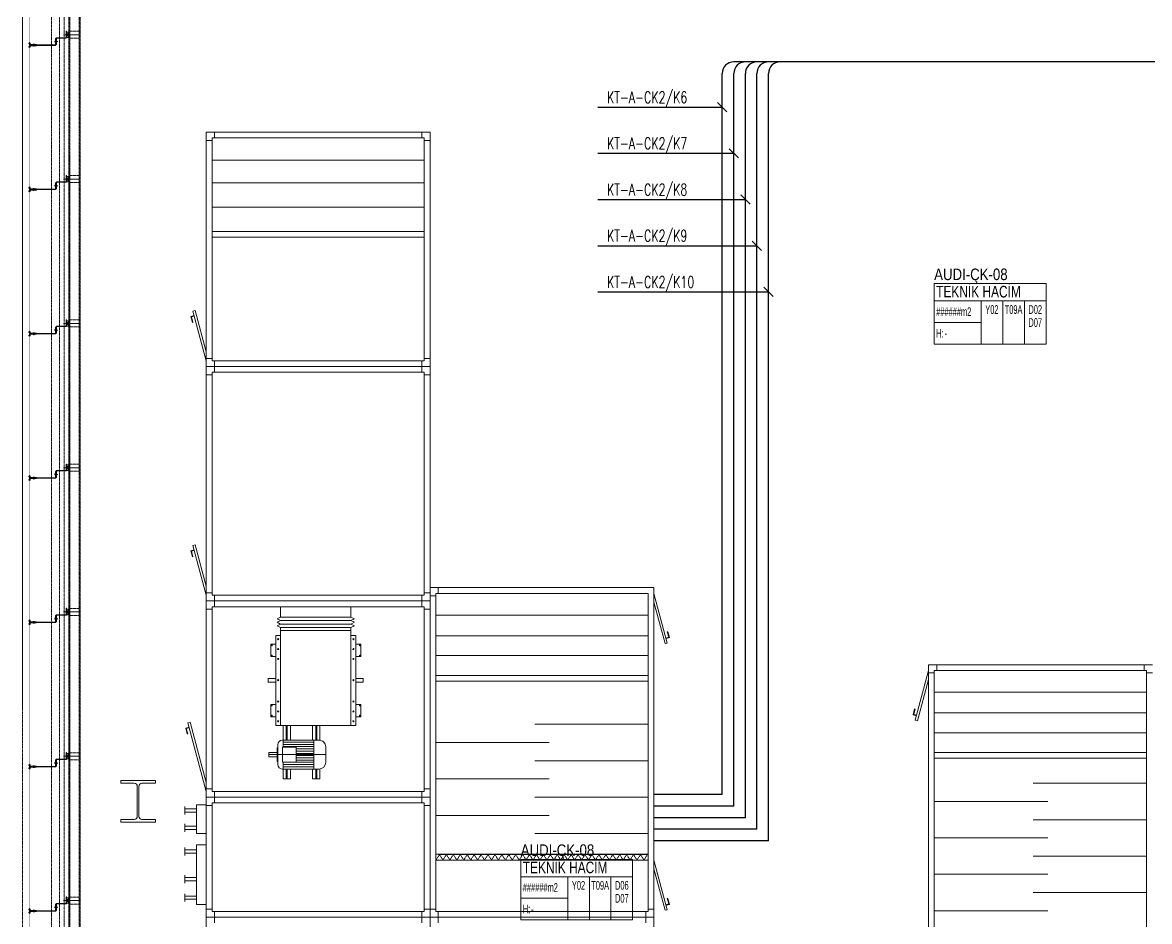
# Model space of a CAD drawing. Extents: x -1457 to 23780, y -2071 to 4205.
# Drawn here: x 18957 to 19933, y 941 to 1720 of the extents above; entities that cross this region are included whole.
import ezdxf
from ezdxf.enums import TextEntityAlignment as Align

# ---------------------------------------------------------------- set-up
doc = ezdxf.new("R2010")
doc.units = 0
doc.header["$MEASUREMENT"] = 0
doc.linetypes.add('DASHED', pattern=[0.75, 0.5, -0.25])
doc.linetypes.add('HIDDEN', pattern=[0.375, 0.25, -0.125])
doc.layers.get('0').update_dxf_attribs({"color": 9, "lineweight": 9})
for name, color, linetype, lineweight in [('21', 9, 'Continuous', 9), ('_TP-AHU-KAPI', 5, 'Continuous', 9), ('_TP-AHU-SOGUTMA', 4, 'Continuous', 9), ('AHU Cihaz', 32, 'Continuous', 9), ('E-KABLO', 7, 'Continuous', 30), ('E-YAZI', 7, 'Continuous', 30), ('M-TEFRIS2-015', 129, 'Continuous', 9), ('T-CIHAZ', 101, 'Continuous', 20)]:
    doc.layers.add(name, color=color, linetype=linetype, lineweight=lineweight)
doc.styles.add('Arial', font='arial.ttf', dxfattribs={"height": 2.5})
doc.styles.add('E-YAZI', font='txttw.shx')
doc.styles.add('MuuM_TEXT-STANDART', font='ARIALN.TTF')

# ---------------------------------------------------------------- blocks, each defined once
blk = doc.blocks.new('prf-36')
for p, q in [((-15, 18), (15, 18)), ((-15, 15.75), (-15, 18)), ((-3.325, 15.75), (-15, 15.75)), ((-0.625, 13.05), (-0.625, -13.05)), ((0.625, 13.05), (0.625, -13.05)), ((15, 15.75), (3.325, 15.75)), ((15, 18), (15, 15.75)), ((-15, -15.75), (-3.325, -15.75)), ((-15, -18), (-15, -15.75)), ((15, -18), (-15, -18)), ((3.325, -15.75), (15, -15.75)), ((15, -15.75), (15, -18))]:
    blk.add_line(p, q)
for centre, start, end in [((-3.325, 13.05), 0, 90), ((3.325, 13.05), 90, 180), ((-3.325, -13.05), 270, 0), ((3.325, -13.05), 180, 270)]:
    blk.add_arc(centre, 2.7, start, end)
blk = doc.blocks.new('p- alum kaplama profil')
at = {"lineweight": 13}
blk.add_lwpolyline([(7.12, 12.59), (7.12, 26.49)], dxfattribs=at)
at = {"lineweight": 18}
blk.add_lwpolyline([(4.09, 6.16), (-1.41, 6.16), (-1.41, 6.46), (4.09, 6.46, 0.414214), (4.29, 6.66), (4.29, 14.66, -0.414214), (4.79, 15.16), (10.29, 15.16), (10.29, 14.86), (4.79, 14.86, 0.414214), (4.59, 14.66), (4.59, 6.66, -0.414214)], format="xyb", close=True, dxfattribs=at)
at = {"lineweight": 5}
blk.add_lwpolyline([(9.44, 15.16), (4.79, 15.16), (4.79, 17.16), (9.44, 17.16)], close=True, dxfattribs=at)
for points in [[(4.79, 15.16), (9.44, 17.16)], [(9.44, 15.16), (4.79, 17.16)]]:
    blk.add_lwpolyline(points, dxfattribs=at)
blk.add_lwpolyline([(-2.06, 5.56), (-2.06, -2.34), (-2.06, -15.69), (-1.66, -15.69), (-1.66, -2.34), (-1.66, 5.56), (-1.66, 5.56), (-1.66, 5.57), (-1.66, 5.57), (-1.66, 5.58), (-1.66, 5.58), (-1.65, 5.59), (-1.65, 5.59), (-1.65, 5.59), (-1.65, 5.6), (-1.65, 5.6), (-1.64, 5.61), (-1.64, 5.61), (-1.64, 5.62), (-1.64, 5.62), (-1.63, 5.62), (-1.63, 5.63), (-1.63, 5.63), (-1.62, 5.63), (-1.62, 5.64), (-1.61, 5.64), (-1.61, 5.64), (-1.61, 5.64), (-1.6, 5.65), (-1.6, 5.65), (-1.59, 5.65), (-1.59, 5.65), (-1.58, 5.65), (-1.58, 5.65), (-1.57, 5.66), (-1.57, 5.66), (-1.56, 5.66), (-1.56, 5.66), (3.94, 5.66), (3.94, 6.06), (-1.56, 6.06), (-1.58, 6.06), (-1.61, 6.05), (-1.63, 6.05), (-1.66, 6.05), (-1.68, 6.04), (-1.7, 6.03), (-1.73, 6.03), (-1.75, 6.02), (-1.77, 6.01), (-1.79, 6), (-1.82, 5.99), (-1.84, 5.97), (-1.86, 5.96), (-1.88, 5.94), (-1.89, 5.93), (-1.91, 5.91), (-1.93, 5.89), (-1.95, 5.87), (-1.96, 5.85), (-1.97, 5.83), (-1.99, 5.81), (-2, 5.79), (-2.01, 5.77), (-2.02, 5.75), (-2.03, 5.72), (-2.04, 5.7), (-2.04, 5.68), (-2.05, 5.65), (-2.05, 5.63), (-2.06, 5.61), (-2.06, 5.58)], close=True)
blk.add_lwpolyline([(-1.66, -2.34), (-2.06, -2.34)])
for points in [[(-2.36, -10.84), (-2.36, -16.39), (-2.36, -16.39, -0.414214), (-2.51, -16.54), (-2.51, -16.54), (-4.06, -16.54), (-4.06, -16.84), (-2.51, -16.84), (-2.51, -16.84, 0.414214), (-2.06, -16.39), (-2.06, -10.84)], [(-1.36, -10.84), (-1.66, -10.84), (-1.66, -16.39, 0.414214), (-1.21, -16.84), (-1.21, -16.84), (0.34, -16.84), (0.34, -16.54), (-1.21, -16.54), (-1.21, -16.54, -0.414214), (-1.36, -16.39), (-1.36, -16.39)]]:
    blk.add_lwpolyline(points, format="xyb", close=True)
for points in [[(0.67, 5.66, -10), (1.91, 5.66, -10)], [(0.67, 5.66, -10), (0.67, 5.64, -10), (0.67, 5.62, -10), (0.67, 5.6, -10), (0.68, 5.58, -10), (0.68, 5.56, -10), (0.69, 5.54, -10), (0.69, 5.52, -10), (0.7, 5.5, -10), (0.7, 5.48, -10), (0.71, 5.46, -10), (0.72, 5.45, -10), (0.73, 5.43, -10), (0.74, 5.41, -10), (0.75, 5.4, -10), (0.76, 5.38, -10), (0.77, 5.36, -10), (0.79, 5.35, -10), (0.8, 5.33, -10), (0.81, 5.32, -10), (0.83, 5.31, -10), (0.84, 5.29, -10), (0.86, 5.28, -10), (0.87, 5.27, -10), (0.89, 5.26, -10), (0.91, 5.25, -10), (0.92, 5.24, -10), (0.94, 5.23, -10), (0.96, 5.22, -10), (0.98, 5.21, -10), (1, 5.21, -10), (1.02, 5.2, -10), (1.03, 5.2, -10)], [(0.96, 5.66, -10), (0.97, 5.66, -10), (0.97, 5.66, -10), (0.97, 5.66, -10), (0.98, 5.66, -10), (0.98, 5.66, -10), (0.99, 5.66, -10), (0.99, 5.66, -10), (1, 5.66, -10), (1, 5.67, -10), (1, 5.67, -10), (1.01, 5.67, -10), (1.01, 5.67, -10), (1.01, 5.67, -10), (1.02, 5.68, -10), (1.02, 5.68, -10), (1.02, 5.68, -10), (1.03, 5.69, -10), (1.03, 5.69, -10), (1.03, 5.69, -10), (1.04, 5.7, -10), (1.04, 5.7, -10), (1.04, 5.7, -10), (1.04, 5.71, -10), (1.04, 5.71, -10), (1.05, 5.72, -10), (1.05, 5.72, -10), (1.05, 5.72, -10), (1.05, 5.73, -10), (1.05, 5.73, -10), (1.05, 5.74, -10), (1.05, 5.74, -10), (1.05, 5.75, -10)], [(1.61, 6.87, -10), (0.98, 6.96, -10)], [(1.33, 5.85, -10), (0.98, 5.88, -10)], [(1.56, 7.05, -10), (1.02, 7.13, -10)], [(1.03, 5.2, -10), (1.04, 5.2, -10), (1.05, 5.19, -10), (1.05, 5.19, -10), (1.06, 5.19, -10), (1.06, 5.19, -10), (1.07, 5.19, -10), (1.07, 5.19, -10), (1.08, 5.19, -10), (1.08, 5.19, -10), (1.09, 5.19, -10), (1.09, 5.18, -10), (1.1, 5.18, -10), (1.1, 5.18, -10), (1.11, 5.18, -10), (1.11, 5.18, -10), (1.12, 5.18, -10), (1.12, 5.18, -10), (1.13, 5.18, -10), (1.13, 5.18, -10), (1.14, 5.18, -10), (1.15, 5.18, -10), (1.15, 5.18, -10), (1.16, 5.17, -10), (1.16, 5.17, -10), (1.17, 5.17, -10), (1.17, 5.17, -10), (1.18, 5.17, -10), (1.18, 5.17, -10), (1.19, 5.17, -10), (1.19, 5.17, -10), (1.2, 5.17, -10), (1.2, 5.17, -10)], [(1.05, 6.91, -10), (1.29, 7.56, -10)], [(1.05, 5.83, -10), (1.05, 6.01, -10)], [(1.05, 5.75, -10), (1.05, 5.83, -10)], [(1.2, 5.17, -10), (1.2, 5.2, -10)], [(1.38, 5.2, -10), (1.2, 5.2, -10)], [(1.29, 4.93, -10), (1.29, 7.8, -10)], [(1.53, 6.82, -10), (1.29, 7.56, -10)], [(1.29, 6.16, -10), (1.29, 6.26, -10)], [(1.38, 5.17, -10), (1.38, 5.2, -10)], [(1.38, 5.17, -10), (1.38, 5.17, -10), (1.39, 5.17, -10), (1.39, 5.17, -10), (1.4, 5.17, -10), (1.41, 5.17, -10), (1.41, 5.17, -10), (1.42, 5.17, -10), (1.42, 5.17, -10), (1.43, 5.17, -10), (1.43, 5.18, -10), (1.44, 5.18, -10), (1.44, 5.18, -10), (1.45, 5.18, -10), (1.45, 5.18, -10), (1.46, 5.18, -10), (1.46, 5.18, -10), (1.47, 5.18, -10), (1.47, 5.18, -10), (1.48, 5.18, -10), (1.48, 5.18, -10), (1.49, 5.18, -10), (1.5, 5.19, -10), (1.5, 5.19, -10), (1.51, 5.19, -10), (1.51, 5.19, -10), (1.52, 5.19, -10), (1.52, 5.19, -10), (1.53, 5.19, -10), (1.53, 5.19, -10), (1.54, 5.19, -10), (1.54, 5.2, -10), (1.55, 5.2, -10)], [(1.53, 5.75, -10), (1.53, 5.92, -10)], [(1.53, 5.75, -10), (1.53, 5.74, -10), (1.53, 5.74, -10), (1.53, 5.73, -10), (1.53, 5.73, -10), (1.53, 5.72, -10), (1.54, 5.72, -10), (1.54, 5.72, -10), (1.54, 5.71, -10), (1.54, 5.71, -10), (1.54, 5.7, -10), (1.54, 5.7, -10), (1.55, 5.7, -10), (1.55, 5.69, -10), (1.55, 5.69, -10), (1.55, 5.69, -10), (1.56, 5.68, -10), (1.56, 5.68, -10), (1.56, 5.68, -10), (1.57, 5.67, -10), (1.57, 5.67, -10), (1.58, 5.67, -10), (1.58, 5.67, -10), (1.58, 5.67, -10), (1.59, 5.66, -10), (1.59, 5.66, -10), (1.6, 5.66, -10), (1.6, 5.66, -10), (1.6, 5.66, -10), (1.61, 5.66, -10), (1.61, 5.66, -10), (1.62, 5.66, -10), (1.62, 5.66, -10)], [(1.55, 5.2, -10), (1.57, 5.2, -10), (1.59, 5.21, -10), (1.6, 5.21, -10), (1.62, 5.22, -10), (1.64, 5.23, -10), (1.66, 5.24, -10), (1.68, 5.25, -10), (1.69, 5.26, -10), (1.71, 5.27, -10), (1.73, 5.28, -10), (1.74, 5.29, -10), (1.76, 5.31, -10), (1.77, 5.32, -10), (1.78, 5.33, -10), (1.8, 5.35, -10), (1.81, 5.36, -10), (1.82, 5.38, -10), (1.83, 5.4, -10), (1.84, 5.41, -10), (1.85, 5.43, -10), (1.86, 5.45, -10), (1.87, 5.46, -10), (1.88, 5.48, -10), (1.89, 5.5, -10), (1.89, 5.52, -10), (1.9, 5.54, -10), (1.9, 5.56, -10), (1.9, 5.58, -10), (1.91, 5.6, -10), (1.91, 5.62, -10), (1.91, 5.64, -10), (1.91, 5.66, -10)], [(-3.84, -17.04, 0), (-3.81, -17.07, 0), (-3.78, -17.1, 0), (-3.75, -17.12, 0), (-3.72, -17.15, 0), (-3.69, -17.17, 0), (-3.66, -17.19, 0), (-3.62, -17.21, 0), (-3.59, -17.23, 0), (-3.55, -17.24, 0), (-3.52, -17.26, 0), (-3.48, -17.27, 0), (-3.44, -17.28, 0), (-3.4, -17.28, 0), (-3.36, -17.29, 0), (-3.32, -17.29, 0), (-3.29, -17.29, 0), (-3.25, -17.29, 0), (-3.21, -17.29, 0), (-3.17, -17.28, 0), (-3.13, -17.28, 0), (-3.09, -17.27, 0), (-3.06, -17.26, 0), (-3.02, -17.24, 0), (-2.98, -17.23, 0), (-2.95, -17.21, 0), (-2.91, -17.19, 0), (-2.88, -17.17, 0), (-2.85, -17.15, 0), (-2.82, -17.12, 0), (-2.79, -17.1, 0), (-2.76, -17.07, 0), (-2.73, -17.04, 0)], [(-3.29, -17.04, 0), (-3.84, -17.04, 0)], [(-2.85, -16.54, 0), (-2.86, -16.51, 0), (-2.87, -16.47, 0), (-2.89, -16.44, 0), (-2.91, -16.41, 0), (-2.93, -16.38, 0), (-2.96, -16.35, 0), (-2.98, -16.33, 0), (-3.01, -16.31, 0), (-3.04, -16.29, 0), (-3.07, -16.27, 0), (-3.11, -16.25, 0), (-3.14, -16.24, 0), (-3.18, -16.23, 0), (-3.21, -16.22, 0), (-3.25, -16.22, 0), (-3.29, -16.22, 0), (-3.32, -16.22, 0), (-3.36, -16.22, 0), (-3.39, -16.23, 0), (-3.43, -16.24, 0), (-3.46, -16.25, 0), (-3.5, -16.27, 0), (-3.53, -16.29, 0), (-3.56, -16.31, 0), (-3.59, -16.33, 0), (-3.61, -16.35, 0), (-3.64, -16.38, 0), (-3.66, -16.41, 0), (-3.68, -16.44, 0), (-3.7, -16.47, 0), (-3.71, -16.51, 0), (-3.73, -16.54, 0)], [(-3.29, -16.54, 0), (-3.73, -16.54, 0)], [(-3.29, -16.54, 0), (-3.55, -16.54, 0)], [(-3.55, -16.54, 0), (-3.29, -16.54, 0)], [(-3.55, -17.04, 0), (-3.55, -16.54, 0)], [(-3.29, -17.54, 0), (-3.29, -16.04, 0)], [(-3.29, -16.54, 0), (-2.85, -16.54, 0)], [(-3.29, -16.54, 0), (-3.03, -16.54, 0)], [(-3.03, -16.54, 0), (-3.29, -16.54, 0)], [(-3.29, -17.04, 0), (-2.73, -17.04, 0)], [(-3.03, -17.04, 0), (-3.03, -16.54, 0)], [(-2.86, -13.04, 0), (-0.86, -13.04, 0)], [(-2.36, -12.52, 0), (-2.4, -12.53, 0), (-2.43, -12.56, 0), (-2.47, -12.58, 0), (-2.5, -12.6, 0), (-2.53, -12.63, 0), (-2.56, -12.66, 0), (-2.59, -12.69, 0), (-2.61, -12.73, 0), (-2.63, -12.76, 0), (-2.65, -12.8, 0), (-2.67, -12.84, 0), (-2.68, -12.88, 0), (-2.69, -12.92, 0), (-2.7, -12.96, 0), (-2.71, -13, 0), (-2.71, -13.04, 0), (-2.71, -13.08, 0), (-2.7, -13.13, 0), (-2.69, -13.17, 0), (-2.68, -13.21, 0), (-2.67, -13.25, 0), (-2.65, -13.28, 0), (-2.63, -13.32, 0), (-2.61, -13.36, 0), (-2.59, -13.39, 0), (-2.56, -13.42, 0), (-2.53, -13.45, 0), (-2.5, -13.48, 0), (-2.47, -13.51, 0), (-2.43, -13.53, 0), (-2.4, -13.55, 0), (-2.36, -13.57, 0)], [(-2.36, -13.04, 0), (-2.36, -12.52, 0)], [(-2.36, -13.04, 0), (-2.36, -12.73, 0)], [(-2.36, -12.73, 0), (-2.36, -13.04, 0)], [(-1.36, -12.73, 0), (-2.36, -12.73, 0)], [(-2.36, -13.04, 0), (-2.36, -13.36, 0)], [(-2.36, -13.04, 0), (-2.36, -13.57, 0)], [(-2.36, -13.36, 0), (-2.36, -13.04, 0)], [(-1.36, -13.36, 0), (-2.36, -13.36, 0)], [(-1.36, -13.04, 0), (-1.36, -12.37, 0)], [(-1.36, -13.72, 0), (-1.32, -13.68, 0), (-1.29, -13.65, 0), (-1.26, -13.61, 0), (-1.23, -13.58, 0), (-1.2, -13.54, 0), (-1.18, -13.5, 0), (-1.16, -13.45, 0), (-1.14, -13.41, 0), (-1.12, -13.37, 0), (-1.1, -13.32, 0), (-1.09, -13.28, 0), (-1.08, -13.23, 0), (-1.07, -13.18, 0), (-1.06, -13.14, 0), (-1.06, -13.09, 0), (-1.06, -13.04, 0), (-1.06, -12.99, 0), (-1.06, -12.95, 0), (-1.07, -12.9, 0), (-1.08, -12.85, 0), (-1.09, -12.81, 0), (-1.1, -12.76, 0), (-1.12, -12.72, 0), (-1.14, -12.67, 0), (-1.16, -12.63, 0), (-1.18, -12.59, 0), (-1.2, -12.55, 0), (-1.23, -12.51, 0), (-1.26, -12.47, 0), (-1.29, -12.43, 0), (-1.32, -12.4, 0), (-1.36, -12.37, 0)], [(-1.36, -13.04, 0), (-1.36, -13.72, 0)], [(-0.56, -17.04, 0), (-1.11, -17.04, 0)], [(0, -17.04, 0), (-0.03, -17.07, 0), (-0.06, -17.1, 0), (-0.09, -17.12, 0), (-0.12, -17.15, 0), (-0.15, -17.17, 0), (-0.18, -17.19, 0), (-0.22, -17.21, 0), (-0.25, -17.23, 0), (-0.29, -17.24, 0), (-0.33, -17.26, 0), (-0.36, -17.27, 0), (-0.4, -17.28, 0), (-0.44, -17.28, 0), (-0.48, -17.29, 0), (-0.52, -17.29, 0), (-0.56, -17.29, 0), (-0.59, -17.29, 0), (-0.63, -17.29, 0), (-0.67, -17.28, 0), (-0.71, -17.28, 0), (-0.75, -17.27, 0), (-0.79, -17.26, 0), (-0.82, -17.24, 0), (-0.86, -17.23, 0), (-0.89, -17.21, 0), (-0.93, -17.19, 0), (-0.96, -17.17, 0), (-0.99, -17.15, 0), (-1.02, -17.12, 0), (-1.05, -17.1, 0), (-1.08, -17.07, 0), (-1.11, -17.04, 0)], [(-1, -16.54, 0), (-0.98, -16.51, 0), (-0.97, -16.47, 0), (-0.95, -16.44, 0), (-0.93, -16.41, 0), (-0.91, -16.38, 0), (-0.88, -16.35, 0), (-0.86, -16.33, 0), (-0.83, -16.31, 0), (-0.8, -16.29, 0), (-0.77, -16.27, 0), (-0.73, -16.25, 0), (-0.7, -16.24, 0), (-0.66, -16.23, 0), (-0.63, -16.22, 0), (-0.59, -16.22, 0), (-0.56, -16.22, 0), (-0.52, -16.22, 0), (-0.48, -16.22, 0), (-0.45, -16.23, 0), (-0.41, -16.24, 0), (-0.38, -16.25, 0), (-0.34, -16.27, 0), (-0.31, -16.29, 0), (-0.28, -16.31, 0), (-0.25, -16.33, 0), (-0.23, -16.35, 0), (-0.2, -16.38, 0), (-0.18, -16.41, 0), (-0.16, -16.44, 0), (-0.14, -16.47, 0), (-0.13, -16.51, 0), (-0.12, -16.54, 0)], [(-0.56, -16.54, 0), (-1, -16.54, 0)], [(-0.56, -16.54, 0), (-0.82, -16.54, 0)], [(-0.82, -16.54, 0), (-0.56, -16.54, 0)], [(-0.82, -17.04, 0), (-0.82, -16.54, 0)], [(-0.56, -17.54, 0), (-0.56, -16.04, 0)], [(-0.56, -16.54, 0), (-0.3, -16.54, 0)], [(-0.56, -16.54, 0), (-0.12, -16.54, 0)], [(-0.3, -16.54, 0), (-0.56, -16.54, 0)], [(-0.56, -17.04, 0), (0, -17.04, 0)], [(-0.3, -17.04, 0), (-0.3, -16.54, 0)]]:
    blk.add_polyline3d(points)
blk = doc.blocks.new('0_roomno2-flat-2')
at = {"layer": '21'}
blk.add_lwpolyline([(96.88, -52.5), (0, -52.5), (0, 0), (96.88, 0)], close=True, dxfattribs=at)
for points in [[(0, -15), (96.88, -15)], [(40.62, -15), (40.62, -52.5)], [(59.38, -15), (59.38, -52.5)], [(78.12, -15), (78.12, -52.5)], [(0, -33.75), (40.62, -33.75)]]:
    blk.add_lwpolyline(points, dxfattribs=at)
at = {"layer": '21', "style": 'MuuM_TEXT-STANDART', "width": 0.6}
blk.add_text('H:', height=7.5, dxfattribs=at).set_placement((1.75, -43.04), align=Align.MIDDLE_LEFT)
at = {"layer": '21', "style": 'Arial'}
blk.add_attdef('ODANO', (0, 5.85), '', height=10, dxfattribs=at)
blk.add_attdef('MEKANADI', text='', height=10, dxfattribs=at).set_placement((1.75, -15), align=Align.BOTTOM_LEFT)
at = {"layer": '21', "style": 'MuuM_TEXT-STANDART', "width": 0.6}
for tag, p in [('YER01', (50, -22.5)), ('TAVAN01', (68.75, -22.5)), ('DUVAR01', (87.5, -22.5)), ('YER02', (50, -33.75)), ('TAVAN02', (68.75, -33.75)), ('DUVAR02', (87.5, -33.75)), ('YER03', (50, -45)), ('TAVAN03', (68.75, -45)), ('DUVAR03', (87.5, -45))]:
    blk.add_attdef(tag, text='', height=7.5, dxfattribs=at).set_placement(p, align=Align.MIDDLE_CENTER)
for tag, p in [('M2', (1.75, -24.38)), ('TEMIZTAVANYUKSEKLIGI', (9, -43.04))]:
    blk.add_attdef(tag, text='', height=7.5, dxfattribs=at).set_placement(p, align=Align.MIDDLE_LEFT)
blk = doc.blocks.new('455 Kapı Sol')
at = {"layer": '_TP-AHU-KAPI'}
for p, q in [((-77.3, 0), (-435, -95.9)), ((0, 0), (-429.8, -115.2)), ((-429.8, -115.2), (-435, -95.9)), ((-383.4, -133.8), (-391.2, -104.8)), ((-380.2, -128.3), (-386.8, -103.7)), ((-383.4, -133.8), (-332.7, -120.2)), ((-380.2, -128.3), (-333.9, -115.9)), ((-333.9, -115.9), (-332.7, -120.2))]:
    blk.add_line(p, q, dxfattribs=at)
blk = doc.blocks.new('455 Kapı Sağ')
at = {"layer": '_TP-AHU-KAPI'}
for p, q in [((0, 0), (429.8, -115.2)), ((77.3, 0), (435, -95.9)), ((429.8, -115.2), (435, -95.9)), ((333.9, -115.9), (332.7, -120.2)), ((383.4, -133.8), (332.7, -120.2)), ((380.2, -128.3), (333.9, -115.9)), ((380.2, -128.3), (386.8, -103.7)), ((383.4, -133.8), (391.2, -104.8))]:
    blk.add_line(p, q, dxfattribs=at)
blk = doc.blocks.new('620 Kapı Sağ')
at = {"layer": '_TP-AHU-KAPI'}
for p, q in [((0, 0), (594.8, -159.4)), ((77.3, 0), (600, -140.1)), ((498.9, -160.1), (497.7, -164.4)), ((548.4, -178), (497.7, -164.4)), ((545.2, -172.5), (498.9, -160.1)), ((545.2, -172.5), (551.8, -147.9)), ((548.4, -178), (556.2, -149)), ((594.8, -159.4), (600, -140.1))]:
    blk.add_line(p, q, dxfattribs=at)
blk = doc.blocks.new('Isıtıcı Serpantin Üst Görünüş')
at = {"color": 35}
for p, q in [((-90, 0), (-90, -100)), ((-90, 0), (90, 0)), ((-60, -100), (-60, 0)), ((60, 0), (60, -100)), ((90, 0), (90, -100)), ((-110, -100), (-40, -100)), ((40, -100), (110, -100))]:
    blk.add_line(p, q, dxfattribs=at)
blk = doc.blocks.new('Soğutucu Serpantin Üst Görünüş')
blk.add_line((-213.75, 0), (213.75, 0))
at = {"layer": '_TP-AHU-SOGUTMA'}
for p, q in [((-56.25, 0), (-56.25, -100)), ((-26.25, 0), (-26.25, -100)), ((183.75, 0), (183.75, -100)), ((213.75, 0), (213.75, -100)), ((-76.25, -100), (-6.25, -100)), ((163.75, -100), (233.75, -100))]:
    blk.add_line(p, q, dxfattribs=at)
at = {"layer": '_TP-AHU-SOGUTMA', "color": 0, "linetype": 'ByBlock', "lineweight": -2, "ltscale": 5}
for p, q in [((-213.75, 0), (-213.75, -100)), ((-188.75, 0), (-188.75, -100)), ((-233.75, -100), (-168.75, -100))]:
    blk.add_line(p, q, dxfattribs=at)
blk = doc.blocks.new('G4 Filtre 1938')
at = {"color": 3, "linetype": 'DASHED'}
for p, q in [((0, 1801.4), (48, 1831.4)), ((0, 0), (0, 1816.4)), ((0, 745.5), (0, 1816.4)), ((48, 1771.4), (0, 1801.4)), ((0, 1741.4), (48, 1771.4)), ((48, 1836.4), (48, 16.4)), ((48, 1831.4), (48, 760.5)), ((48, 1711.4), (0, 1741.4)), ((0, 1681.4), (48, 1711.4)), ((48, 1651.4), (0, 1681.4)), ((0, 1621.4), (48, 1651.4)), ((48, 1591.4), (0, 1621.4)), ((0, 1561.4), (48, 1591.4)), ((48, 1531.4), (0, 1561.4)), ((0, 1501.4), (48, 1531.4)), ((48, 1471.4), (0, 1501.4)), ((0, 1441.4), (48, 1471.4)), ((48, 1411.4), (0, 1441.4)), ((0, 1381.4), (48, 1411.4)), ((48, 1351.4), (0, 1381.4)), ((0, 1321.4), (48, 1351.4)), ((48, 1291.4), (0, 1321.4)), ((0, 1261.4), (48, 1291.4)), ((48, 1231.4), (0, 1261.4)), ((0, 1201.4), (48, 1231.4)), ((48, 1171.4), (0, 1201.4)), ((0, 1141.4), (48, 1171.4)), ((48, 1111.4), (0, 1141.4)), ((0, 1081.4), (48, 1111.4)), ((48, 1051.4), (0, 1081.4)), ((0, 1021.4), (48, 1051.4)), ((48, 991.4), (0, 1021.4)), ((0, 961.4), (48, 991.4)), ((48, 931.4), (0, 961.4)), ((0, 901.4), (48, 931.4)), ((48, 871.4), (0, 901.4)), ((0, 841.4), (48, 871.4)), ((48, 811.4), (0, 841.4)), ((0, 781.4), (48, 811.4)), ((48, 751.4), (0, 781.4)), ((0, 721.4), (48, 751.4)), ((48, 691.4), (0, 721.4)), ((0, 661.4), (48, 691.4)), ((48, 631.4), (0, 661.4)), ((0, 601.4), (48, 631.4)), ((48, 571.4), (0, 601.4)), ((0, 541.4), (48, 571.4)), ((48, 511.4), (0, 541.4)), ((0, 481.4), (48, 511.4)), ((48, 451.4), (0, 481.4)), ((0, 421.4), (48, 451.4)), ((48, 391.4), (0, 421.4)), ((0, 361.4), (48, 391.4)), ((48, 331.4), (0, 361.4)), ((0, 301.4), (48, 331.4)), ((48, 271.4), (0, 301.4)), ((0, 241.4), (48, 271.4)), ((48, 211.4), (0, 241.4)), ((0, 181.4), (48, 211.4)), ((48, 151.4), (0, 181.4)), ((0, 121.4), (48, 151.4)), ((48, 91.4), (0, 121.4)), ((0, 61.4), (48, 91.4)), ((48, 31.4), (0, 61.4)), ((0, 1.4), (48, 31.4))]:
    blk.add_line(p, q, dxfattribs=at)

msp = doc.modelspace()

# ---------------------------------------------------------------- linework, layer by layer
at = {"layer": 'AHU Cihaz'}
for p, q in [((19116.55, 1421.58), (19116.55, 1624.58)), ((19116.55, 1624.58), (19310.35, 1624.58)), ((19121.55, 1426.58), (19121.55, 1619.58)), ((19121.55, 1619.58), (19305.35, 1619.58)), ((19123.65, 1619.58), (19123.65, 1624.58)), ((19303.25, 1619.58), (19303.25, 1624.58)), ((19305.35, 1619.58), (19305.35, 1426.58)), ((19310.35, 1624.58), (19310.35, 1421.58)), ((19121.55, 1617.48), (19116.55, 1617.48)), ((19305.35, 1617.48), (19310.35, 1617.48)), ((19121.55, 1600.24), (19305.35, 1600.24)), ((19121.55, 1580.64), (19305.35, 1580.64)), ((19121.55, 1559.58), (19305.35, 1559.58)), ((19121.55, 1538.58), (19305.35, 1538.58)), ((19121.55, 1533.58), (19305.35, 1533.58)), ((19121.55, 1428.68), (19116.55, 1428.68)), ((19305.35, 1426.58), (19121.55, 1426.58)), ((19123.65, 1426.58), (19123.65, 1421.58)), ((19303.25, 1426.58), (19303.25, 1421.58)), ((19305.35, 1428.68), (19310.35, 1428.68)), ((19116.55, 1218.58), (19116.55, 1421.58)), ((19116.55, 1421.58), (19310.35, 1421.58)), ((19121.55, 1223.58), (19121.55, 1416.58)), ((19121.55, 1416.58), (19305.35, 1416.58)), ((19123.65, 1416.58), (19123.65, 1421.58)), ((19303.25, 1416.58), (19303.25, 1421.58)), ((19305.35, 1416.58), (19305.35, 1223.58)), ((19310.35, 1421.58), (19310.35, 1218.58)), ((19121.55, 1414.48), (19116.55, 1414.48)), ((19305.35, 1414.48), (19310.35, 1414.48)), ((19310.35, 1230.08), (19504.15, 1230.08)), ((19317.45, 1225.08), (19317.45, 1230.08)), ((19504.15, 1230.08), (19504.15, 944.58)), ((19121.55, 1225.68), (19116.55, 1225.68)), ((19305.35, 1223.58), (19121.55, 1223.58)), ((19123.65, 1223.58), (19123.65, 1218.58)), ((19303.25, 1223.58), (19303.25, 1218.58)), ((19305.35, 1225.68), (19310.35, 1225.68)), ((19315.35, 1222.98), (19310.35, 1222.98)), ((19315.35, 949.58), (19315.35, 1225.08)), ((19315.35, 1225.08), (19499.15, 1225.08)), ((19499.15, 1225.08), (19499.15, 949.58)), ((19116.55, 1048.58), (19116.55, 1218.58)), ((19116.55, 1218.58), (19310.35, 1218.58)), ((19121.55, 1211.48), (19116.55, 1211.48)), ((19121.55, 1053.58), (19121.55, 1213.58)), ((19121.55, 1213.58), (19305.35, 1213.58)), ((19123.65, 1213.58), (19123.65, 1218.58)), ((19303.25, 1213.58), (19303.25, 1218.58)), ((19305.35, 1213.58), (19305.35, 1053.58)), ((19305.35, 1211.48), (19310.35, 1211.48)), ((19310.35, 1218.58), (19310.35, 1048.58)), ((19315.35, 1206.32), (19499.15, 1206.32)), ((19315.35, 1188.46), (19499.15, 1188.46)), ((19315.35, 1171.19), (19499.15, 1171.19)), ((19935.65, 1163.25), (19741.85, 1163.25)), ((19741.85, 1163.25), (19741.85, 877.75)), ((19748.95, 1158.25), (19748.95, 1163.25)), ((19928.55, 1158.25), (19928.55, 1163.25)), ((19499.15, 1154.08), (19315.35, 1154.08)), ((19746.85, 1156.15), (19741.85, 1156.15)), ((19930.65, 1158.25), (19746.85, 1158.25)), ((19746.85, 1158.25), (19746.85, 882.75)), ((19930.65, 882.75), (19930.65, 1158.25)), ((19930.65, 1156.15), (19935.65, 1156.15)), ((19499.15, 1149.08), (19315.35, 1149.08)), ((19930.65, 1139.49), (19746.85, 1139.49)), ((19930.65, 1121.63), (19746.85, 1121.63)), ((19499.15, 1111.67), (19400.98, 1111.67)), ((19930.65, 1104.36), (19746.85, 1104.36)), ((19315.35, 1095.9), (19413.52, 1095.9)), ((19170.74, 1085.44), (19220.04, 1085.44)), ((19746.85, 1087.25), (19930.65, 1087.25)), ((19499.15, 1080.13), (19400.98, 1080.13)), ((19746.85, 1082.25), (19930.65, 1082.25)), ((19315.35, 1064.35), (19413.52, 1064.35)), ((19121.55, 1055.68), (19116.55, 1055.68)), ((19305.35, 1055.68), (19310.35, 1055.68)), ((19930.65, 1060.61), (19832.48, 1060.61)), ((19116.55, 944.58), (19116.55, 1048.58)), ((19116.55, 1048.58), (19310.35, 1048.58)), ((19305.35, 1053.58), (19121.55, 1053.58)), ((19123.65, 1053.58), (19123.65, 1048.58)), ((19123.65, 1043.58), (19123.65, 1048.58)), ((19303.25, 1053.58), (19303.25, 1048.58)), ((19303.25, 1043.58), (19303.25, 1048.58)), ((19310.35, 1048.58), (19310.35, 944.58)), ((19499.15, 1048.58), (19400.98, 1048.58)), ((19746.85, 1044.84), (19845.02, 1044.84)), ((19108.14, 1017.12), (19108.14, 1041.84)), ((19108.14, 1041.84), (19116.55, 1041.84)), ((19121.55, 1041.48), (19116.55, 1041.48)), ((19121.55, 949.58), (19121.55, 1043.58)), ((19121.55, 1043.58), (19305.35, 1043.58)), ((19305.35, 1043.58), (19305.35, 949.58)), ((19305.35, 1041.48), (19310.35, 1041.48)), ((19315.35, 1032.81), (19413.52, 1032.81)), ((19930.65, 1029.07), (19832.48, 1029.07)), ((19116.55, 1017.12), (19108.14, 1017.12)), ((19499.15, 1017.04), (19400.98, 1017.04)), ((19108.14, 955.59), (19108.14, 1007.33)), ((19108.14, 1007.33), (19116.55, 1007.33)), ((19746.85, 1013.29), (19845.02, 1013.29)), ((19499.15, 999.08), (19315.35, 999.08)), ((19930.65, 997.52), (19832.48, 997.52)), ((19499.15, 994.08), (19315.35, 994.08)), ((19746.85, 981.75), (19845.02, 981.75)), ((19930.65, 965.97), (19832.48, 965.97)), ((19116.55, 955.59), (19108.14, 955.59)), ((19121.55, 951.68), (19116.55, 951.68)), ((19305.35, 949.58), (19121.55, 949.58)), ((19123.65, 949.58), (19123.65, 944.58)), ((19303.25, 949.58), (19303.25, 944.58)), ((19305.35, 951.68), (19310.35, 951.68)), ((19315.35, 951.68), (19310.35, 951.68)), ((19499.15, 949.58), (19315.35, 949.58)), ((19317.45, 949.58), (19317.45, 944.58)), ((19497.05, 949.58), (19497.05, 944.58)), ((19499.15, 951.68), (19504.15, 951.68)), ((19746.85, 950.2), (19845.02, 950.2)), ((19116.55, 692.08), (19116.55, 944.58)), ((19116.55, 944.58), (19310.35, 944.58)), ((19123.65, 939.58), (19123.65, 944.58)), ((19303.25, 939.58), (19303.25, 944.58)), ((19310.35, 944.58), (19504.15, 944.58)), ((19310.35, 944.58), (19310.35, 692.08)), ((19317.45, 939.58), (19317.45, 944.58)), ((19497.05, 939.58), (19497.05, 944.58)), ((19504.15, 944.58), (19504.15, 692.08))]:
    msp.add_line(p, q, dxfattribs=at)
at = {"layer": 'AHU Cihaz', "ltscale": 0.5}
for p, q in [((19180.95, 1204.6), (19180.95, 1213.58)), ((19241.84, 1204.6), (19241.84, 1213.58)), ((19177.92, 1203.09), (19180.95, 1204.6)), ((19180.95, 1201.57), (19177.92, 1203.09)), ((19177.92, 1200.05), (19180.95, 1201.57)), ((19180.95, 1198.53), (19177.92, 1200.05)), ((19180.95, 1204.6), (19241.84, 1204.6)), ((19180.95, 1201.57), (19241.84, 1201.57)), ((19244.87, 1203.09), (19241.84, 1204.6)), ((19241.84, 1201.57), (19244.87, 1203.09)), ((19244.87, 1200.05), (19241.84, 1201.57)), ((19241.84, 1198.53), (19244.87, 1200.05)), ((19177.92, 1197.02), (19180.95, 1198.53)), ((19180.95, 1195.5), (19177.92, 1197.02)), ((19180.95, 1198.53), (19241.84, 1198.53)), ((19180.95, 1192.83), (19180.95, 1195.5)), ((19180.95, 1195.5), (19241.84, 1195.5)), ((19180.95, 1192.83), (19241.84, 1192.83)), ((19180.95, 1188.55), (19180.95, 1192.83)), ((19244.87, 1197.02), (19241.84, 1198.53)), ((19241.84, 1195.5), (19244.87, 1197.02)), ((19241.84, 1195.5), (19241.84, 1192.83)), ((19241.84, 1188.55), (19241.84, 1192.83)), ((19172.39, 1170.36), (19172.39, 1181.06)), ((19172.39, 1181.06), (19176.67, 1181.06)), ((19176.67, 1188.55), (19180.95, 1188.55)), ((19176.67, 1188.55), (19176.67, 1110.76)), ((19180.95, 1110.76), (19180.95, 1188.55)), ((19241.84, 1188.55), (19246.12, 1188.55)), ((19241.84, 1110.76), (19241.84, 1188.55)), ((19246.12, 1188.55), (19246.12, 1110.76)), ((19250.4, 1181.06), (19246.12, 1181.06)), ((19250.4, 1170.36), (19250.4, 1181.06)), ((19172.39, 1170.36), (19176.67, 1170.36)), ((19250.4, 1170.36), (19246.12, 1170.36)), ((19170.25, 1148.05), (19170.25, 1151.26)), ((19170.25, 1151.26), (19176.67, 1151.26)), ((19170.25, 1148.05), (19176.67, 1148.05)), ((19176.67, 1151.26), (19176.67, 1148.05)), ((19252.54, 1151.26), (19246.12, 1151.26)), ((19246.12, 1151.26), (19246.12, 1148.05)), ((19252.54, 1148.05), (19246.12, 1148.05)), ((19252.54, 1148.05), (19252.54, 1151.26)), ((19172.39, 1128.95), (19172.39, 1118.25)), ((19172.39, 1128.95), (19176.67, 1128.95)), ((19176.67, 1128.95), (19176.67, 1118.25)), ((19250.4, 1128.95), (19246.12, 1128.95)), ((19250.4, 1128.95), (19250.4, 1118.25)), ((19172.39, 1118.25), (19176.67, 1118.25)), ((19250.4, 1118.25), (19246.12, 1118.25)), ((19176.67, 1110.76), (19180.95, 1110.76)), ((19180.95, 1110.76), (19241.84, 1110.76)), ((19183, 1110.76), (19183, 1097.92)), ((19185.67, 1110.76), (19185.67, 1097.92)), ((19186.74, 1110.76), (19186.74, 1097.92)), ((19189.42, 1097.92), (19189.42, 1110.76)), ((19196.08, 1110.76), (19189.65, 1110.76)), ((19208.61, 1110.76), (19208.61, 1097.92)), ((19211.28, 1110.76), (19211.28, 1097.92)), ((19212.35, 1110.76), (19212.35, 1097.92)), ((19215.03, 1097.92), (19215.03, 1110.76)), ((19221.68, 1110.76), (19215.26, 1110.76)), ((19246.12, 1110.76), (19241.84, 1110.76)), ((19178.39, 1076.88), (19178.39, 1093.99)), ((19182.32, 1097.92), (19209.8, 1097.92)), ((19183, 1097.92), (19189.42, 1097.92)), ((19183.07, 1091.91), (19183.07, 1097.92)), ((19209.8, 1096.15), (19183.07, 1096.15)), ((19209.8, 1094.19), (19183.07, 1094.19)), ((19208.61, 1097.92), (19215.03, 1097.92)), ((19209.8, 1097.92), (19214.14, 1097.92)), ((19209.8, 1097.92), (19209.8, 1072.95)), ((19170.74, 1087.22), (19177.87, 1087.22)), ((19170.74, 1083.65), (19170.74, 1087.22)), ((19170.74, 1083.65), (19177.87, 1083.65)), ((19177.87, 1091.4), (19178.39, 1091.4)), ((19177.87, 1079.59), (19177.87, 1091.4)), ((19194.47, 1091.91), (19182.53, 1091.91)), ((19182.53, 1078.96), (19182.53, 1091.91)), ((19209.8, 1092.35), (19183.07, 1092.35)), ((19194.47, 1078.96), (19194.47, 1091.91)), ((19209.8, 1090.52), (19194.47, 1090.52)), ((19209.8, 1088.48), (19194.47, 1088.48)), ((19209.8, 1086.52), (19194.47, 1086.52)), ((19209.8, 1084.55), (19194.47, 1084.55)), ((19220.04, 1092.15), (19220.04, 1078.85)), ((19177.87, 1079.59), (19178.39, 1079.59)), ((19182.53, 1078.96), (19194.47, 1078.96)), ((19183.07, 1072.95), (19183.07, 1078.96)), ((19209.8, 1078.85), (19183.07, 1078.85)), ((19209.8, 1076.88), (19183.07, 1076.88)), ((19209.8, 1074.97), (19183.07, 1074.97)), ((19209.8, 1082.59), (19194.47, 1082.59)), ((19209.8, 1080.68), (19194.47, 1080.68)), ((19214.14, 1072.95), (19182.32, 1072.95)), ((19183, 1072.95), (19183, 1064.53)), ((19183, 1064.53), (19189.42, 1064.53)), ((19185.67, 1072.95), (19185.67, 1064.53)), ((19186.74, 1072.95), (19186.74, 1064.53)), ((19189.42, 1064.53), (19189.42, 1072.95)), ((19208.61, 1072.95), (19208.61, 1064.53)), ((19208.61, 1064.53), (19215.03, 1064.53)), ((19211.28, 1072.95), (19211.28, 1064.53)), ((19212.35, 1072.95), (19212.35, 1064.53)), ((19215.03, 1064.53), (19215.03, 1072.95))]:
    msp.add_line(p, q, dxfattribs=at)
for centre, radius in [((19178.81, 1185.45), 0.482), ((19243.98, 1185.45), 0.482), ((19173.25, 1180.09), 0.375), ((19173.25, 1171.33), 0.375), ((19178.81, 1176.89), 0.482), ((19243.98, 1176.89), 0.482), ((19249.54, 1180.09), 0.375), ((19249.54, 1171.33), 0.375), ((19178.81, 1168.33), 0.482), ((19243.98, 1168.33), 0.482), ((19178.81, 1149.87), 0.482), ((19243.98, 1149.87), 0.482), ((19178.81, 1131.42), 0.482), ((19243.98, 1131.42), 0.482), ((19173.25, 1127.98), 0.375), ((19178.81, 1122.86), 0.482), ((19243.98, 1122.86), 0.482), ((19249.54, 1127.98), 0.375), ((19173.25, 1119.22), 0.375), ((19178.81, 1114.3), 0.482), ((19243.98, 1114.3), 0.482), ((19249.54, 1119.22), 0.375)]:
    msp.add_circle(centre, radius, dxfattribs=at)
for centre, radius, start, end in [((19182.32, 1093.99), 3.93, 90, 180), ((19214.25, 1092.13), 5.79, 0.18292, 91.04556), ((19182.32, 1076.88), 3.93, 180, 270), ((19214.14, 1078.85), 5.9, 270, 0)]:
    msp.add_arc(centre, radius, start, end, dxfattribs=at)
at = {"layer": 'E-KABLO', "color": 6}
for p, q in [((20365.68, 1685.49), (19573.3, 1685.49)), ((19563.3, 1050.8), (19563.3, 1675.49)), ((19573.3, 1040.8), (19573.3, 1675.49)), ((19583.3, 1030.8), (19583.3, 1675.49)), ((19593.3, 1020.8), (19593.3, 1675.49)), ((19603.3, 1010.8), (19603.3, 1675.49)), ((19563.3, 1050.8), (19504.15, 1050.8)), ((19573.3, 1040.8), (19504.15, 1040.8)), ((19583.3, 1030.8), (19504.15, 1030.8)), ((19593.3, 1020.8), (19504.15, 1020.8)), ((19603.3, 1010.8), (19504.15, 1010.8))]:
    msp.add_line(p, q, dxfattribs=at)
for centre in [(19573.3, 1675.49), (19583.3, 1675.49), (19593.3, 1675.49), (19603.3, 1675.49), (19613.3, 1675.49)]:
    msp.add_arc(centre, 10, 90, 180, dxfattribs=at)
at = {"layer": 'E-YAZI'}
for p, q in [((19559.26, 1650.31), (19567.34, 1642.23)), ((19455.69, 1646.27), (19563.3, 1646.27)), ((19569.26, 1610.31), (19577.34, 1602.23)), ((19455.69, 1606.27), (19573.3, 1606.27)), ((19455.69, 1566.27), (19583.3, 1566.27)), ((19579.26, 1570.31), (19587.34, 1562.23)), ((19455.69, 1526.27), (19593.3, 1526.27)), ((19589.26, 1530.31), (19597.34, 1522.23)), ((19455.69, 1486.27), (19603.3, 1486.27)), ((19599.26, 1490.31), (19607.34, 1482.23))]:
    msp.add_line(p, q, dxfattribs=at)
at = {"layer": 'M-TEFRIS2-015', "linetype": 'HIDDEN', "lineweight": 0}
for points in [[(18957.5, 1124.33), (18957.5, 1124.33), (18957.5, 2865), (22657.5, 2865), (22657.49, 2206.39)], [(18957.5, 1124.33), (18957.5, 1124.33), (18957.5, 2865), (22657.5, 2865), (22657.49, 2206.39)], [(20247, 2840), (18982.5, 2840), (18982.5, 310), (20497.5, 310)], [(20247, 2833.06), (18989.5, 2833), (18989.5, 317), (20490.48, 317)], [(20247, 2829.06), (18993.29, 2829), (18993.72, 321), (20486.5, 321)], [(20482.5, 325), (18997.5, 325), (18997.5, 1835)], [(20474.5, 326), (18998.5, 326), (18998.5, 1835)], [(20473.48, 334), (19006.5, 334), (19006.5, 1835)], [(20472.48, 335), (19007.5, 335), (19007.5, 1835)]]:
    msp.add_lwpolyline(points, dxfattribs=at)
for points in [[(22657.49, 285), (18957.5, 285), (18957.5, 2865), (22657.5, 2865)], [(19007.5, 1835), (20472.48, 1835), (20472.48, 335), (19007.5, 335)], [(18998.5, 1705.97), (19006.5, 1705.97), (19006.5, 1711.97), (18998.5, 1711.97)], [(18998.5, 1580.97), (19006.5, 1580.97), (19006.5, 1586.97), (18998.5, 1586.97)], [(18998.5, 1455.97), (19006.5, 1455.97), (19006.5, 1461.97), (18998.5, 1461.97)], [(18998.5, 1330.97), (19006.5, 1330.97), (19006.5, 1336.97), (18998.5, 1336.97)], [(18998.5, 1205.97), (19006.5, 1205.97), (19006.5, 1211.97), (18998.5, 1211.97)], [(18998.5, 1080.97), (19006.5, 1080.97), (19006.5, 1086.97), (18998.5, 1086.97)], [(18998.5, 955.97), (19006.5, 955.97), (19006.5, 961.97), (18998.5, 961.97)]]:
    msp.add_lwpolyline(points, close=True, dxfattribs=at)
for points, const_width in [([(18963.5, 1124.33), (18963.5, 2859), (22651.5, 2859), (22651.5, 2206.39)], 0.2), ([(18963.5, 1124.33), (18963.5, 2859), (22651.5, 2859), (22651.5, 2206.39)], 0.2), ([(20467.5, 291), (18963.5, 291), (18963.5, 2859), (22651.5, 2859), (22651.5, 291), (21824.7, 291)], 0.2), ([(20251.45, 2836), (18986.5, 2836), (18986.5, 314), (20494.5, 314)], 0.1)]:
    msp.add_lwpolyline(points, dxfattribs=dict(at, const_width=const_width))
at = {"layer": 'T-CIHAZ', "linetype": 'DASHED', "lineweight": -3, "ltscale": 3}
msp.add_line((18998.45, 795.58), (18998.45, 1606.58), dxfattribs=at)

# ---------------------------------------------------------------- block references
at = {"layer": 'AHU Cihaz', "yscale": 0.1, "zscale": 0.1}
for name, p, xscale, rotation in [('455 Kapı Sağ', (19116.55, 1426.58), -0.1, 270), ('455 Kapı Sağ', (19116.55, 1223.58), -0.1, 270), ('455 Kapı Sol', (19504.15, 1225.08), 0.1, 89.99999999999999), ('455 Kapı Sol', (19741.85, 1158.25), -0.1, 270), ('620 Kapı Sağ', (19116.55, 1053.58), -0.1, 270), ('Isıtıcı Serpantin Üst Görünüş', (19108.14, 1029.48), -0.1, 270), ('Soğutucu Serpantin Üst Görünüş', (19108.14, 981.58), -0.1, 270), ('G4 Filtre 1938', (19315.35, 994.08), -0.1, 270), ('455 Kapı Sol', (19504.15, 994.08), 0.1, 89.99999999999999)]:
    msp.add_blockref(name, p, dxfattribs=dict(at, xscale=xscale, rotation=rotation))
at = {"layer": 'AHU Cihaz'}
ref = msp.add_blockref('0_roomno2-flat-2', (19388.84, 994.7), dxfattribs=at)
ref.add_attrib('ODANO', 'AUDI-ÇK-08', dxfattribs={"layer": '21', "height": 10, "style": 'MuuM_TEXT-STANDART'}).set_placement((19388.84, 994.7), align=Align.BOTTOM_LEFT)
ref.add_attrib('MEKANADI', 'TEKNİK HACİM', dxfattribs={"layer": '21', "height": 10, "style": 'MuuM_TEXT-STANDART', "width": 0.9}).set_placement((19390.59, 979.7), align=Align.BOTTOM_LEFT)
ref.add_attrib('M2', '######m2', dxfattribs={"layer": '21', "height": 7.5, "style": 'MuuM_TEXT-STANDART', "width": 0.6}).set_placement((19390.59, 970.33), align=Align.MIDDLE_LEFT)
ref.add_attrib('TEMIZTAVANYUKSEKLIGI', '-', dxfattribs={"layer": '21', "height": 7.5, "style": 'MuuM_TEXT-STANDART', "width": 0.6}).set_placement((19397.84, 951.66), align=Align.MIDDLE_LEFT)
ref.add_attrib('YER01', 'Y02', dxfattribs={"layer": '21', "height": 7.5, "style": 'MuuM_TEXT-STANDART', "width": 0.6}).set_placement((19438.84, 972.2), align=Align.MIDDLE_CENTER)
ref.add_attrib('TAVAN01', 'T09A', dxfattribs={"layer": '21', "height": 7.5, "style": 'MuuM_TEXT-STANDART', "width": 0.6}).set_placement((19457.59, 972.2), align=Align.MIDDLE_CENTER)
ref.add_attrib('DUVAR01', 'D06', dxfattribs={"layer": '21', "height": 7.5, "style": 'MuuM_TEXT-STANDART', "width": 0.6}).set_placement((19476.34, 972.2), align=Align.MIDDLE_CENTER)
ref.add_attrib('DUVAR02', 'D07', dxfattribs={"layer": '21', "height": 7.5, "style": 'MuuM_TEXT-STANDART', "width": 0.6}).set_placement((19476.34, 960.95), align=Align.MIDDLE_CENTER)
at = {"layer": 'M-TEFRIS2-015', "linetype": 'HIDDEN', "lineweight": 0, "xscale": -1, "rotation": 270}
for p in [(18980.34, 1701.86), (18980.34, 1576.86), (18980.34, 1451.86), (18980.34, 1326.86), (18980.34, 1201.86), (18980.34, 1076.86), (18980.34, 951.86)]:
    msp.add_blockref('p- alum kaplama profil', p, dxfattribs=at)
at = {"layer": 'M-TEFRIS2-015', "linetype": 'HIDDEN', "lineweight": 0}
ref = msp.add_blockref('0_roomno2-flat-2', (19746.74, 1493.46), dxfattribs=at)
ref.add_attrib('ODANO', 'AUDI-ÇK-08', dxfattribs={"layer": '21', "height": 10, "style": 'MuuM_TEXT-STANDART'}).set_placement((19746.74, 1493.46), align=Align.BOTTOM_LEFT)
ref.add_attrib('MEKANADI', 'TEKNİK HACİM', dxfattribs={"layer": '21', "height": 10, "style": 'MuuM_TEXT-STANDART', "width": 0.9}).set_placement((19748.49, 1478.46), align=Align.BOTTOM_LEFT)
ref.add_attrib('M2', '######m2', dxfattribs={"layer": '21', "height": 7.5, "style": 'MuuM_TEXT-STANDART', "width": 0.6}).set_placement((19748.49, 1469.09), align=Align.MIDDLE_LEFT)
ref.add_attrib('TEMIZTAVANYUKSEKLIGI', '-', dxfattribs={"layer": '21', "height": 7.5, "style": 'MuuM_TEXT-STANDART', "width": 0.6}).set_placement((19755.74, 1450.42), align=Align.MIDDLE_LEFT)
ref.add_attrib('YER01', 'Y02', dxfattribs={"layer": '21', "height": 7.5, "style": 'MuuM_TEXT-STANDART', "width": 0.6}).set_placement((19796.74, 1470.96), align=Align.MIDDLE_CENTER)
ref.add_attrib('TAVAN01', 'T09A', dxfattribs={"layer": '21', "height": 7.5, "style": 'MuuM_TEXT-STANDART', "width": 0.6}).set_placement((19815.49, 1470.96), align=Align.MIDDLE_CENTER)
ref.add_attrib('DUVAR01', 'D02', dxfattribs={"layer": '21', "height": 7.5, "style": 'MuuM_TEXT-STANDART', "width": 0.6}).set_placement((19834.24, 1470.96), align=Align.MIDDLE_CENTER)
ref.add_attrib('DUVAR02', 'D07', dxfattribs={"layer": '21', "height": 7.5, "style": 'MuuM_TEXT-STANDART', "width": 0.6}).set_placement((19834.24, 1459.71), align=Align.MIDDLE_CENTER)
msp.add_blockref('prf-36', (19057.5, 1045), dxfattribs=at)

# ---------------------------------------------------------------- texts
at = {"layer": 'E-KABLO', "color": 3, "linetype": 'Continuous', "style": 'E-YAZI', "width": 0.7}
for s, p in [('KT-A-CK2/K6', (19463.47, 1649.86)), ('KT-A-CK2/K7', (19463.47, 1609.86)), ('KT-A-CK2/K8', (19463.47, 1569.86)), ('KT-A-CK2/K9', (19463.47, 1529.86)), ('KT-A-CK2/K10', (19463.47, 1489.86))]:
    msp.add_text(s, height=10, dxfattribs=at).set_placement(p)

doc.saveas('drawing.dxf')
